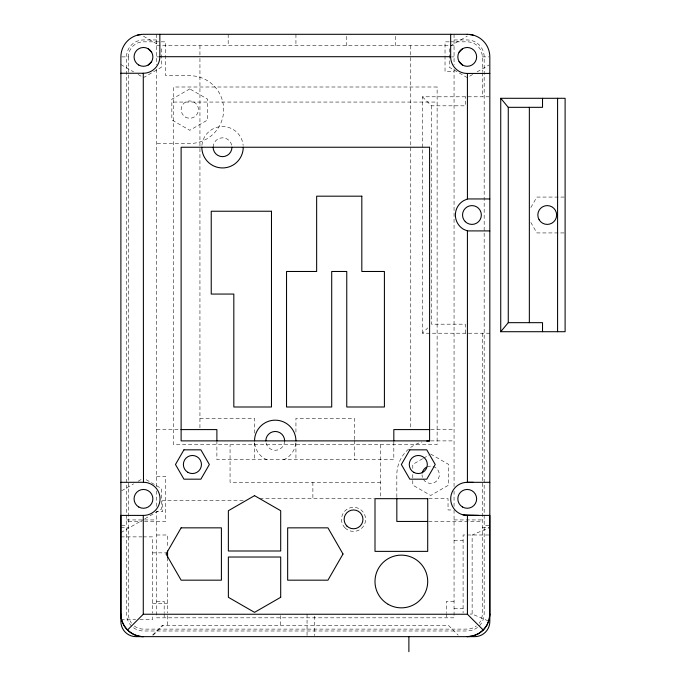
<?xml version="1.0" encoding="UTF-8"?>
<svg xmlns="http://www.w3.org/2000/svg" width="686" height="686" viewBox="0 0 686 686"><rect width="100%" height="100%" fill="white"/><g stroke="black" fill="none" stroke-linecap="round" stroke-linejoin="round"><path stroke-width="0.51" stroke-dasharray="3.43 2.57" d="M530.853 207.506L536.881 197.071L564.063 197.071M489.821 333.216L422.43 333.216L427.704 327.942M152.506 635.133L162.299 625.349L448.412 625.349L458.197 635.133M153.261 635.133L163.054 625.349M450.196 46.013L467.235 36.187M472.654 74.465L467.235 77.595L449.304 67.237L449.304 46.537M477.096 71.901L489.041 64.999M121.662 490.747L133.616 483.844M138.058 481.28L143.477 478.151M120.89 532.602L143.906 519.311M144.832 518.779L161.407 509.209L161.407 488.501L145.269 479.188M422.645 458.72L412.783 464.413L412.783 468.547M423.545 458.197L428.922 455.092M283.438 459.706L285.59 458.814A20.709 20.709 0 0 0 295.94 440.884M156.648 39.951L143.477 39.951A16.944 16.944 0 0 0 126.533 56.887L126.533 525.587L120.89 525.587M454.055 39.951L467.235 39.951A16.944 16.944 0 0 1 484.17 56.887L484.17 525.587L489.821 525.587M449.038 41.829L445.025 41.829L445.025 71.49L454.055 71.49M450.042 41.829L467.235 41.829A15.058 15.058 0 0 1 482.292 56.887L482.292 71.593M156.648 45.593L454.055 45.593M121.825 56.887L128.419 56.887A15.058 15.058 0 0 1 143.477 41.829L165.686 41.829L165.686 75.709L189.782 75.709A33.88 33.88 0 0 1 223.662 109.588A33.88 33.88 0 0 1 189.782 143.477L156.648 143.477M156.648 56.887L158.792 56.887M451.92 56.887L454.055 56.887M482.292 56.887L488.878 56.887M422.43 333.216L422.43 96.795L488.878 96.795M173.592 102.06L437.119 102.06M422.43 96.795L431.468 105.824L465.348 105.824L465.348 96.795M564.063 232.931L536.881 232.931L530.853 222.504M199.943 418.289L254.532 418.289L254.532 434.221M156.648 429.59L179.895 429.59M430.808 429.59L454.055 429.59M430.714 440.884L454.055 440.884M156.648 476.264L165.686 476.264L165.686 521.446L143.057 521.446M380.644 482.292L230.059 482.292L230.059 444.648M259.762 498.671L374.29 498.671M428.776 498.671L448.035 498.671L448.035 509.964L453.052 509.964M243.178 500.36L162.676 500.36L162.676 511.653L156.648 511.653M126.533 519.937L156.648 519.937M454.055 519.937L484.17 519.937M128.419 521.446L142.011 521.446M428.621 521.446L482.292 521.446M120.89 527.465L128.419 527.465M482.292 527.465L489.821 527.465L472.131 534.994L472.131 614.056L488.835 621.164M156.648 534.994L167.564 534.994L167.564 547.814M488.784 534.994L463.093 534.994L463.093 612.984M120.89 536.881L142.036 536.881M143.082 536.881L152.506 536.881L152.506 613.215M454.055 540.645L463.093 540.645M152.506 552.856L166.561 552.856M156.648 601.253L164.177 601.253L164.177 612.641M454.055 601.253L446.526 601.253L446.526 612.641M152.506 603.723L167.564 603.723M454.055 608.405L463.093 608.405M470.116 614.056L472.131 614.056M120.89 619.698L135.648 619.698M139.858 619.698L152.506 619.698L152.506 614.15M267.034 459.706L264.882 458.814A20.709 20.709 0 0 1 254.532 440.884M143.477 36.187L158.723 44.984M120.89 64.553L133.616 71.901M138.058 74.465L143.477 77.595L161.407 67.237L161.407 46.537M430.714 454.055L448.644 464.413L448.644 485.113L430.714 495.464L412.783 485.113L412.783 473.726M484.17 527.465L484.17 613.687L483.553 618.429A16.893 16.893 0 0 1 471.608 630.374L466.866 630.991L143.477 630.991A16.944 16.944 0 0 1 126.533 614.056L126.533 527.465M482.292 72.639L482.292 96.795M482.292 333.216L482.292 614.056A15.058 15.058 0 0 1 479.18 623.222M465.348 333.216L465.348 324.178L431.468 324.178L431.468 105.824M454.055 34.3L454.055 64.844M454.055 69.123L454.055 486.726M454.055 491.013L454.055 506.457M454.055 509.964L454.055 617.82L156.648 617.82L156.648 511.43M446.526 613.678L446.526 617.82M410.76 45.593L410.76 429.59M396.834 497.041L396.834 474.763A33.88 33.88 0 0 1 421.95 442.033M395.702 36.349L395.702 45.593M393.824 442.05L393.824 459.706L216.887 459.706L216.887 442.05M380.644 444.648L380.644 498.671M354.293 439.529L354.293 418.289L295.94 418.289L295.94 434.221M354.293 440.592L354.293 459.706M346.764 36.349L346.764 45.593M314.574 616.105L314.574 635.613M312.885 482.292L312.885 498.671M307.045 614.056L307.045 635.613M295.94 34.3L295.94 45.593M295.94 442.719L295.94 459.706M280.505 615.625L280.505 625.349M254.532 442.719L254.532 459.706M228.181 34.3L228.181 45.593M199.943 45.593L199.943 57.375M199.943 58.43L199.943 429.59M167.564 557.529L167.564 612.984M167.564 615.625L167.564 625.349M164.177 613.678L164.177 617.82M156.648 34.3L156.648 64.844M156.648 69.123L156.648 486.726M156.648 490.979L156.648 506.457M128.419 56.887L128.419 614.056A15.058 15.058 0 0 0 131.532 623.222M284.647 440.884A9.415 9.415 0 0 1 275.24 450.29A9.415 9.415 0 0 1 265.825 440.884M213.123 147.241A9.415 9.415 0 0 1 222.53 137.826A9.415 9.415 0 0 1 231.945 147.241M201.907 145.441A20.709 20.709 0 0 1 222.53 126.533A20.709 20.709 0 0 1 243.161 145.441M134.31 626.001A15.058 15.058 0 0 0 143.477 629.113L467.235 629.113A15.058 15.058 0 0 0 476.401 626.001M427.172 466.857A8.661 8.661 0 0 1 438.491 470.956A8.661 8.661 0 0 1 434.787 482.404A8.661 8.661 0 0 1 423.219 479.094M422.482 477.447A8.661 8.661 0 0 1 422.062 474.763M189.782 88.888L171.852 99.238L171.852 119.947L189.782 130.297L207.712 119.947L207.712 99.238L189.782 88.888M437.119 87.002L173.592 87.002L173.592 444.648L437.119 444.648L437.119 87.002M345.024 527.894A12.048 12.048 0 0 0 365.175 522.492A12.048 12.048 0 0 0 350.426 507.734A12.048 12.048 0 0 0 345.024 527.894M185.452 117.092A8.661 8.661 0 0 0 198.434 109.588A8.661 8.661 0 0 0 185.452 102.094A8.661 8.661 0 0 0 185.452 117.092"/><path stroke-width="1.03" d="M120.89 614.056A22.587 22.587 0 0 0 143.477 636.642C131.378 636.668 120.796 626.189 120.89 614.056L120.89 515.392L143.477 515.418A16.567 16.567 0 0 0 160.044 498.859A16.567 16.567 0 0 0 143.477 482.292L120.89 482.318M467.423 515.392L489.821 515.392L489.821 614.056L489.058 619.904L486.811 625.349L483.261 630.031L467.423 614.244L467.423 515.392A16.541 16.541 0 0 1 450.693 499.048A16.541 16.541 0 0 1 467.037 482.318L473.22 482.318M467.423 482.318L467.423 230.908L463.659 229.347A16.567 16.567 0 0 1 463.659 200.655L467.423 198.949L489.821 198.949M450.668 34.3L450.668 56.887A16.567 16.567 0 0 0 467.235 73.453L489.821 73.428M151.623 61.594L148.176 65.041M459.08 52.179L462.527 48.74A9.415 9.415 0 0 1 476.641 56.887A9.415 9.415 0 0 1 462.527 65.041L459.08 61.594M500.737 331.707L508.266 322.669L508.266 107.333L500.737 98.295L565.11 98.295L565.11 331.707L500.737 331.707L500.737 98.295M127.45 630.048L143.28 614.244L467.423 614.244M483.261 630.031L478.528 633.607L473.083 635.853L467.235 636.642A22.587 22.587 0 0 0 489.821 614.056M137.629 35.072L140.819 34.652M143.477 482.292L143.28 73.256A16.567 16.567 0 0 0 159.847 56.698L450.693 56.698M478.622 515.392L463.136 514.877M120.89 73.256L143.28 73.256M508.266 107.333L542.523 107.333L542.523 98.295M467.423 230.908L489.821 230.908M508.266 322.669L542.523 322.669L542.523 331.707M180.941 429.59L216.887 429.59L216.887 441.012M429.77 429.59L393.824 429.59L393.824 441.012M467.037 482.318L489.821 482.318M427.567 521.446L396.834 521.446L396.834 498.105M469.884 34.652L473.083 35.072M148.176 48.74L151.623 52.179M557.581 98.295L557.581 331.707M529.352 107.333L529.352 322.669M467.423 73.428L467.423 198.949M408.882 636.642L408.882 651.7M167.564 551.021L167.564 557.529M159.847 34.3L159.847 56.698M143.28 515.392L143.28 614.244M462.527 65.041A9.415 9.415 0 0 1 462.527 48.74M231.945 147.241A9.415 9.415 0 0 1 222.53 156.648A9.415 9.415 0 0 1 213.123 147.241M265.825 440.884A9.415 9.415 0 0 1 275.24 431.468A9.415 9.415 0 0 1 284.647 440.884M254.532 440.884A20.709 20.709 0 0 1 275.24 420.175A20.709 20.709 0 0 1 295.94 440.884M243.238 147.241A20.709 20.709 0 0 1 222.53 167.941A20.709 20.709 0 0 1 201.83 147.241M426.786 441.107A33.88 33.88 0 0 1 429.736 440.892M422.242 472.971A8.661 8.661 0 0 1 426.383 467.26M181.121 527.843L166.063 554.005L181.121 580.176L221.406 580.176L221.406 527.843L181.121 527.843M343 554.005L327.942 580.176L287.657 580.176L287.657 527.843L327.942 527.843L343 554.005M183.942 449.836L175.47 464.508L183.942 479.18L200.887 479.18L209.359 464.508L200.887 449.836L183.942 449.836M409.825 449.836L401.353 464.508L409.825 479.18L426.761 479.18L435.233 464.508L426.761 449.836L409.825 449.836M254.532 495.652L228.369 510.718L228.369 550.995L280.694 550.995L280.694 510.718L254.532 495.652M280.694 597.3L254.532 612.358L228.369 597.3L228.369 557.023L280.694 557.023L280.694 597.3M467.235 34.3L143.477 34.3A22.587 22.587 0 0 0 120.89 56.887L120.89 621.585A15.058 15.058 0 0 0 135.948 636.642L474.763 636.642A15.058 15.058 0 0 0 489.821 621.585L489.821 56.887A22.587 22.587 0 0 0 467.235 34.3M429.59 147.241L181.121 147.241L181.121 440.884L429.59 440.884L429.59 147.241M361.822 196.179L316.649 196.179L316.649 271.476L286.534 271.476L286.534 406.995L331.707 406.995L331.707 271.476L346.764 271.476L346.764 406.995L384.409 406.995L384.409 271.476L361.822 271.476L361.822 196.179M271.476 211.237L211.237 211.237L211.237 294.062L233.823 294.062L233.823 406.995L271.476 406.995L271.476 211.237M427.712 498.671L375.002 498.671L375.002 551.373L427.704 551.373L427.704 498.671M138.769 65.041A9.415 9.415 0 0 0 152.884 56.887A9.415 9.415 0 0 0 138.769 48.74A9.415 9.415 0 0 0 138.769 65.041M388.173 604.315A26.351 26.351 0 0 0 427.704 581.488A26.351 26.351 0 0 0 388.173 558.67A26.351 26.351 0 0 0 388.173 604.315M187.895 472.337A9.038 9.038 0 0 0 201.452 464.508A9.038 9.038 0 0 0 187.895 456.687A9.038 9.038 0 0 0 187.895 472.337M413.778 472.337A9.038 9.038 0 0 0 427.327 464.508A9.038 9.038 0 0 0 413.778 456.687A9.038 9.038 0 0 0 413.778 472.337M138.769 507.005A9.415 9.415 0 0 0 152.884 498.859A9.415 9.415 0 0 0 138.769 490.704A9.415 9.415 0 0 0 138.769 507.005M462.527 507.005A9.415 9.415 0 0 0 476.641 498.859A9.415 9.415 0 0 0 462.527 490.704A9.415 9.415 0 0 0 462.527 507.005M346.884 526.025A9.415 9.415 0 0 0 362.628 521.806A9.415 9.415 0 0 0 351.103 510.281A9.415 9.415 0 0 0 346.884 526.025M465.28 221.655A9.415 9.415 0 0 0 481.032 217.436A9.415 9.415 0 0 0 469.507 205.911A9.415 9.415 0 0 0 465.28 221.655M539.085 219.709A9.415 9.415 0 0 0 555.386 219.709A9.415 9.415 0 0 0 547.231 205.594A9.415 9.415 0 0 0 539.085 219.709"/></g></svg>
